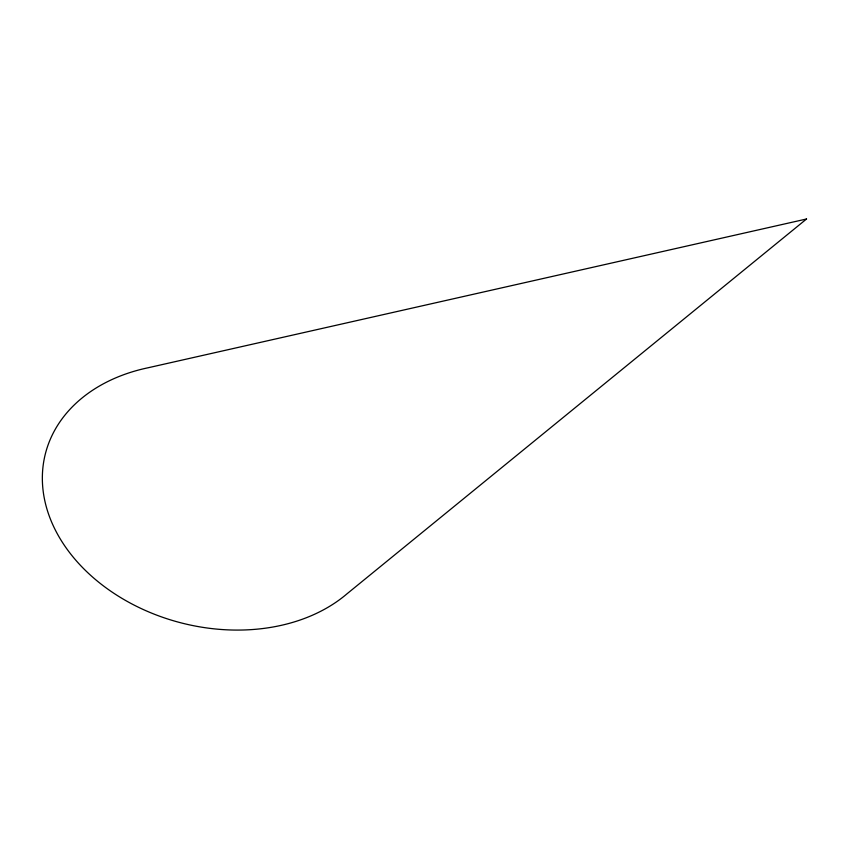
<?xml version="1.0" encoding="UTF-8"?>
<svg xmlns="http://www.w3.org/2000/svg" width="849" height="849" viewBox="0 0 849 849"><rect width="100%" height="100%" fill="white"/><g stroke="black" fill="none" stroke-linecap="round" stroke-linejoin="round"><path stroke-width="1.27" d="M806.55 218.989L346.87 593.918A173.461 130.12 14.5 0 1 76.474 560.977A173.461 130.12 14.5 0 1 148.299 367.723L806.55 218.989"/></g></svg>
